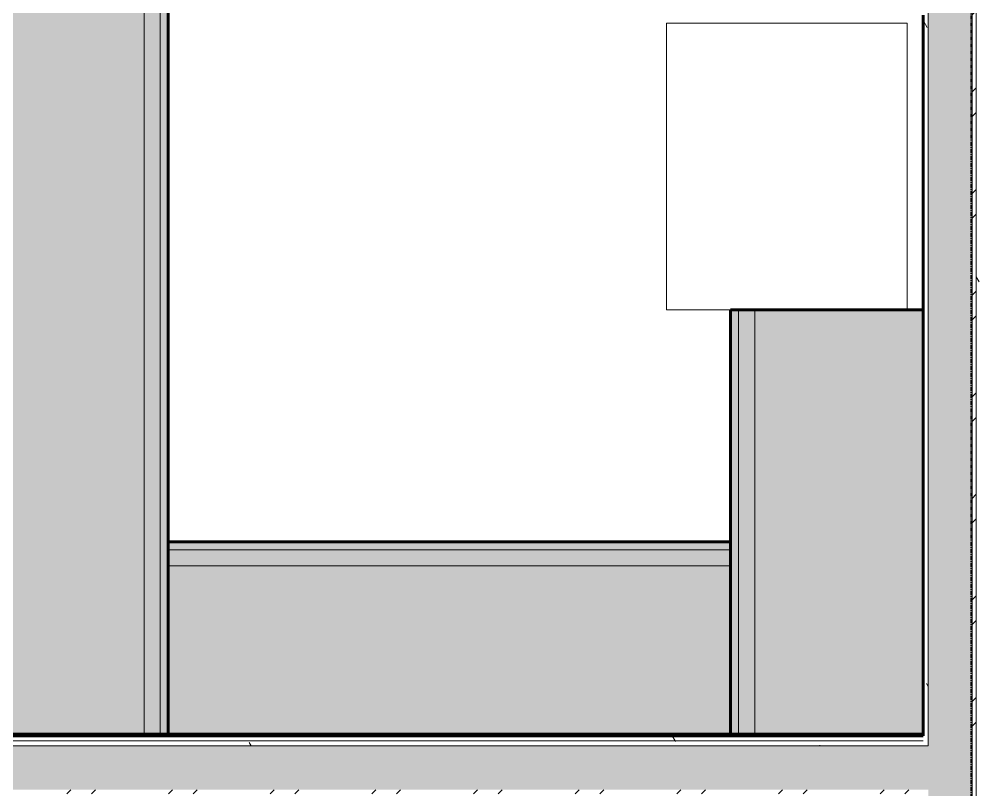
# Model space of a CAD drawing. Header units: inches. Extents: x -4110 to -1807, y 9775 to 11251.
# Drawn here: x -3600 to -3480.4, y 10547.7 to 10643.8 of the extents above; entities that cross this region are included whole.
import ezdxf

# ---------------------------------------------------------------- set-up
doc = ezdxf.new("R2010")
doc.units = ezdxf.units.IN
doc.header["$MEASUREMENT"] = 0
doc.linetypes.add('Grid Line 1_2_', pattern=[0.875, 0.5, -0.125, 0.125, -0.125])
for name, color, linetype, lineweight in [('0-1', 7, 'Continuous', 5), ('0-2', 10, 'Continuous', 18), ('A-WALL', 113, 'Continuous', 18), ('A-WALL-PATT-4', 111, 'Continuous', 9), ('I-WALL-5', 2, 'Continuous', 60), ('Q-CASE-3', 7, 'Continuous', 9), ('Q-CASE-5', 9, 'Continuous', 9), ('Q-CASE-6', 250, 'Continuous', 60), ('Q-SPCQ-1', 7, 'Continuous', 9), ('S-GRID-1', 1, 'Grid Line 1_2_', 30)]:
    doc.layers.add(name, color=color, linetype=linetype, lineweight=lineweight)
pattern_1 = [(0, (0, 0), (20.48, 5.12), [0.845, -14.515, 0.845, -14.515, -81.92]), (0, (0, 0), (20.48, 5.12), [-30.72, 0.845, -29.875, 0.845, -14.515, -35.84]), (0, (0, 0), (20.48, 5.12), [-76.8, 0.845, -9.395, 0.845, -24.755]), (120, (7.68, 2.56), (-14.67405, 15.1762003), [0.845, -14.515, 0.845, -14.515, -81.92]), (120, (7.68, 2.56), (-14.67405, 15.1762003), [-30.72, 0.845, -29.875, 0.845, -14.515, -35.84]), (120, (7.68, 2.56), (-14.67405, 15.1762003), [-76.8, 0.845, -9.395, 0.845, -24.755]), (240, (10.24, 12.8), (-5.80595, -20.2962003), [0.845, -14.515, 0.845, -14.515, -81.92]), (240, (10.24, 12.8), (-5.80595, -20.2962003), [-30.72, 0.845, -29.875, 0.845, -14.515, -35.84]), (240, (10.24, 12.8), (-5.80595, -20.2962003), [-76.8, 0.845, -9.395, 0.845, -24.755])]
pattern_2 = [(161.57, (0.32, 0.32), (-2.560496185, -0.000537386), [0, -18.214, 2.022, 0]), (18.43, (-0.32, 0.32), (-2.560496185, 0.000537386), [0, -18.214, 2.022, 0]), (108.43, (0.32, 0.32), (1.27922091, -6.400876726), [6.07, -14.166]), (71.57, (-0.32, 0.32), (1.27922091, 6.400876726), [6.07, -14.166])]
pattern_3 = [(45, (0, 0), (-6.335677, 6.335677), []), (45, (0, 9.6), (-6.335677, 6.335677), [])]

# ---------------------------------------------------------------- blocks, each defined once
blk = doc.blocks.new('OD_CW_Base Cabinet - OD_CW_Base Cabinet-3857752-ENLARGED RCP - 2ND FLOOR PLAN - WEST')
at = {"layer": 'Q-CASE-5'}
for points in [[(0.74, -1), (70.86, -1), (70.86, 0), (0.74, 0)], [(0.74, -1), (0.74, -3), (70.86, -3), (70.86, -1), (12.52, -1)], [(0.74, -24), (70.86, -24), (70.86, -3), (0.74, -3), (0.74, -19.79)]]:
    blk.add_hatch(color=256, dxfattribs=at).paths.add_polyline_path(points, flags=0)
at = {"layer": 'Q-CASE-3'}
for p, q in [((0.74, 0), (0.74, -1)), ((70.86, 0), (0.74, 0)), ((70.86, -1), (0.74, -1)), ((0.74, -1), (0.74, -3)), ((70.86, -1), (0.74, -1)), ((70.86, -1), (70.86, 0)), ((70.86, -3), (70.86, -1)), ((0.74, -3), (0.74, -24)), ((70.86, -3), (0.74, -3)), ((70.86, -24), (70.86, -3)), ((70.86, -24), (0.74, -24))]:
    blk.add_line(p, q, dxfattribs=at)
at = {"layer": 'Q-CASE-6'}
for p, q in [((0.74, -24), (0.74, 0)), ((0.74, 0), (70.86, 0)), ((70.86, 0), (70.86, -24)), ((70.86, -24), (0.74, -24))]:
    blk.add_line(p, q, dxfattribs=at)
blk = doc.blocks.new('OD_CW_Base Cabinet - OD_CW_Base Cabinet-3870047-ENLARGED RCP - 2ND FLOOR PLAN - WEST')
at = {"layer": 'Q-CASE-5'}
for points in [[(0.74, -1), (107.93, -1), (107.93, 0), (0.74, 0)], [(70.03, -3), (107.93, -3), (107.93, -1), (0.74, -1), (0.74, -3), (36.38, -3)], [(70.03, -24), (107.93, -24), (107.93, -3), (0.74, -3), (0.74, -24), (42.21, -24)]]:
    blk.add_hatch(color=256, dxfattribs=at).paths.add_polyline_path(points, flags=0)
at = {"layer": 'Q-CASE-3'}
for p, q in [((0.74, 0), (0.74, -1)), ((86.93, 0), (0.74, 0)), ((107.93, -1), (0.74, -1)), ((0.74, -1), (0.74, -3)), ((107.93, -1), (0.74, -1)), ((107.93, -1), (107.93, 0)), ((107.93, -3), (107.93, -1)), ((0.74, -3), (0.74, -24)), ((107.93, -3), (0.74, -3)), ((107.93, -24), (107.93, -3)), ((107.93, -24), (0.74, -24))]:
    blk.add_line(p, q, dxfattribs=at)
at = {"layer": 'Q-CASE-6'}
for p, q in [((0.74, -24), (0.74, 0)), ((0.74, 0), (107.93, 0)), ((107.93, 0), (107.93, -24)), ((107.93, -24), (0.74, -24))]:
    blk.add_line(p, q, dxfattribs=at)
blk = doc.blocks.new('OD_CW_Base Cabinet - OD_CW_Base Cabinet-3876544-ENLARGED RCP - 2ND FLOOR PLAN - WEST')
at = {"layer": 'Q-CASE-5'}
for points in [[(38.63, 0), (0.74, 0), (0.74, -1), (53.64, -1), (53.64, 0)], [(21.74, -1), (0.74, -1), (0.74, -3), (53.64, -3), (53.64, -1), (23.74, -1)], [(53.64, -3), (0.74, -3), (0.74, -24), (53.64, -24), (53.64, -20.1)]]:
    blk.add_hatch(color=256, dxfattribs=at).paths.add_polyline_path(points, flags=0)
at = {"layer": 'Q-CASE-3'}
for p, q in [((0.74, 0), (0.74, -1)), ((53.64, -1), (0.74, -1)), ((0.74, -1), (0.74, -3)), ((53.64, -1), (0.74, -1)), ((53.64, 0), (21.74, 0)), ((0.74, -3), (0.74, -24)), ((53.64, -3), (0.74, -3)), ((53.64, -24), (53.64, -3)), ((53.64, -24), (0.74, -24))]:
    blk.add_line(p, q, dxfattribs=at)
at = {"layer": 'Q-CASE-6'}
for p, q in [((0.74, -24), (0.74, 0)), ((0.74, 0), (53.64, 0)), ((53.64, 0), (53.64, -24)), ((53.64, -24), (0.74, -24))]:
    blk.add_line(p, q, dxfattribs=at)
blk = doc.blocks.new('Refrigerator_-_Side-by-Side_6047 - 36_ X 30_-1372843-ENLARGED RCP - 2ND FLOOR PLAN - WEST')
at = {"layer": 'Q-SPCQ-1'}
for p, q in [((-17.88, 15.58), (17.87, 15.58)), ((-17.88, -14.42), (-17.88, 15.58)), ((17.87, 15.58), (17.87, -14.42)), ((17.87, -14.42), (-17.88, -14.42))]:
    blk.add_line(p, q, dxfattribs=at)
blk = doc.blocks.new('CTR - 1st Phase - Unit Layouts_rvt-1-ENLARGED RCP - 2ND FLOOR PLAN - WEST')
at = {"layer": '0-2'}
for name, p, rotation in [('OD_CW_Base Cabinet - OD_CW_Base Cabinet-3870047-ENLARGED RCP - 2ND FLOOR PLAN - WEST', (-3581.42, 10662.55), 269.9999999999985), ('Refrigerator_-_Side-by-Side_6047 - 36_ X 30_-1372843-ENLARGED RCP - 2ND FLOOR PLAN - WEST', (-3503.72, 10625.4), 90.00000000000263), ('OD_CW_Base Cabinet - OD_CW_Base Cabinet-3876544-ENLARGED RCP - 2ND FLOOR PLAN - WEST', (-3511.3, 10553.89), 90.00000000000125)]:
    blk.add_blockref(name, p, dxfattribs=dict(at, rotation=rotation))
blk.add_blockref('OD_CW_Base Cabinet - OD_CW_Base Cabinet-3857752-ENLARGED RCP - 2ND FLOOR PLAN - WEST', (-3582.16, 10578.63), dxfattribs=at)
blk = doc.blocks.new('CTR - 1st Phase - Structure_rvt-1-ENLARGED RCP - 2ND FLOOR PLAN - WEST')
at = {"layer": 'S-GRID-1'}
blk.add_line((-3481.32, 9774.88), (-3481.32, 11217.93), dxfattribs=at)

msp = doc.modelspace()

# ---------------------------------------------------------------- hatches: boundary and pattern name
at = {"layer": 'A-WALL-PATT-4'}
h = msp.add_hatch(dxfattribs=at)
h.set_pattern_fill('FP_33', color=256, style=0, pattern_type=2)
h.set_pattern_definition(pattern_3)
h.paths.add_polyline_path([(-3480.67, 10410.19), (-3480.67, 10652.65), (-3481.17, 10652.65), (-3481.17, 10410.19)], flags=0)
h = msp.add_hatch(dxfattribs=at)
h.set_pattern_fill('FP_1', color=256, style=0, pattern_type=2)
h.set_pattern_definition(pattern_1)
h.paths.add_polyline_path([(-3480.63, 10409.56), (-3480.05, 10409.56), (-3480.05, 10653.28), (-3480.67, 10653.28), (-3480.67, 10409.56)], flags=0)
h = msp.add_hatch(dxfattribs=at)
h.set_pattern_fill('FP_1', color=256, style=0, pattern_type=2)
h.set_pattern_definition(pattern_1)
h.paths.add_polyline_path([(-3486.67, 10418.56), (-3486.67, 10546.56), (-3487.3, 10546.56), (-3487.3, 10495.01), (-3486.68, 10495.01), (-3486.68, 10475.06), (-3487.3, 10475.06), (-3487.3, 10418.56)], flags=0)
h.paths.add_polyline_path([(-3486.67, 10553.19), (-3486.67, 10644.28), (-3487.3, 10644.28), (-3487.3, 10553.19)], flags=0)
h = msp.add_hatch(dxfattribs=at)
h.set_pattern_fill('FP_2', color=256, style=0, pattern_type=2)
h.set_pattern_definition(pattern_2)
h.paths.add_polyline_path([(-3486.67, 10417.94), (-3481.17, 10417.94), (-3481.17, 10644.9), (-3486.67, 10644.9), (-3486.67, 10418.56)], flags=0)
h = msp.add_hatch(dxfattribs=at)
h.set_pattern_fill('FP_1', color=256, style=0, pattern_type=2)
h.set_pattern_definition(pattern_1)
h.paths.add_polyline_path([(-3852.47, 10553.81), (-3487.3, 10553.81), (-3487.3, 10554.44), (-3852.47, 10554.44)], flags=0)
h = msp.add_hatch(dxfattribs=at)
h.set_pattern_fill('FP_1', color=256, style=0, pattern_type=2)
h.set_pattern_definition(pattern_1)
h.paths.add_polyline_path([(-3852.47, 10553.19), (-3487.3, 10553.19), (-3487.3, 10553.81), (-3852.47, 10553.81)], flags=0)
h = msp.add_hatch(dxfattribs=at)
h.set_pattern_fill('FP_2', color=256, style=0, pattern_type=2)
h.set_pattern_definition(pattern_2)
h.paths.add_polyline_path([(-3538.74, 10547.69), (-3486.67, 10547.69), (-3486.67, 10553.19), (-3852.47, 10553.19), (-3852.47, 10547.69), (-3555.18, 10547.69)], flags=0)
h = msp.add_hatch(dxfattribs=at)
h.set_pattern_fill('FP_33', color=256, style=0, pattern_type=2)
h.set_pattern_definition(pattern_3)
h.paths.add_polyline_path([(-3486.67, 10547.19), (-3486.67, 10547.69), (-3852.47, 10547.69), (-3852.47, 10547.19), (-3486.7, 10547.19)], flags=0)

# ---------------------------------------------------------------- linework, layer by layer
at = {"layer": 'A-WALL'}
for p, q in [((-3481.17, 10652.65), (-3481.17, 10410.19)), ((-3480.67, 10653.28), (-3480.67, 10409.56)), ((-3486.67, 10644.9), (-3486.67, 10553.19)), ((-3852.47, 10553.81), (-3487.3, 10553.81)), ((-3852.47, 10553.19), (-3486.67, 10553.19))]:
    msp.add_line(p, q, dxfattribs=at)
at = {"layer": 'I-WALL-5'}
for p, q in [((-3487.3, 10607.53), (-3487.3, 10644.28)), ((-3487.3, 10554.44), (-3487.3, 10554.63)), ((-3852.47, 10554.44), (-3487.3, 10554.44))]:
    msp.add_line(p, q, dxfattribs=at)

# ---------------------------------------------------------------- block references
at = {"layer": '0-1'}
for name in ['CTR - 1st Phase - Structure_rvt-1-ENLARGED RCP - 2ND FLOOR PLAN - WEST', 'CTR - 1st Phase - Unit Layouts_rvt-1-ENLARGED RCP - 2ND FLOOR PLAN - WEST']:
    msp.add_blockref(name, (0, 0), dxfattribs=at)

doc.saveas('drawing.dxf')
